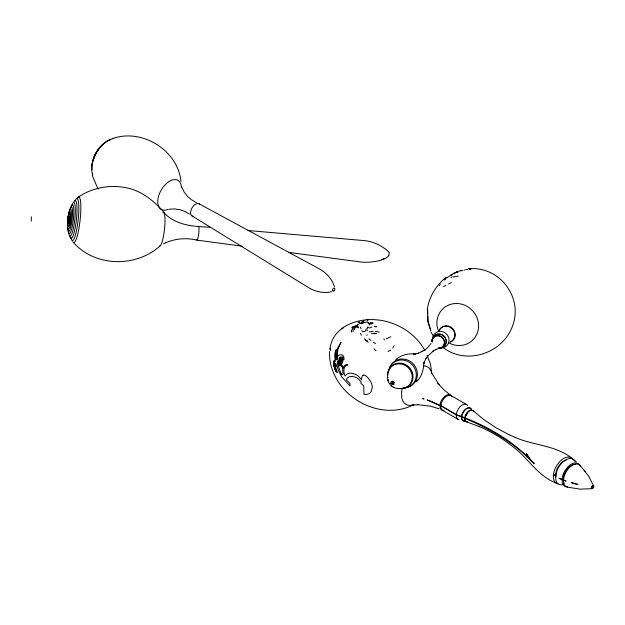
<?xml version="1.0" encoding="UTF-8"?>
<svg xmlns="http://www.w3.org/2000/svg" width="625" height="625" viewBox="0 0 625 625"><rect width="100%" height="100%" fill="white"/><g stroke="black" fill="none" stroke-linecap="round" stroke-linejoin="round"><path stroke-width="0.94" d="M31.25 221.219L31.344 216.812M555.594 476.945L556.094 471.875A11.445 6.609 -60 0 1 566.375 460.141M562.43 484.695A14.414 8.32 -60 0 1 555.742 479.672L555.672 474.438M333.781 362.742L333.711 366.359L333.633 361.789A5.484 1.781 89.1 0 1 334.32 360.016L335.594 359.656L335.32 359.062A7.031 2.281 89.1 0 1 334.695 356.617L335.062 352.453L336.32 349.492L335.359 354.352L336.039 358.445L337.797 347.883L341.008 342.25L337.742 349.727L337.695 352.07L337.43 351.18L337.156 352.672L337.578 355.695L336.922 354.188L337.211 356.695L336.719 355.727L336.617 356.695L336.906 359.914C336.211 353.555 345.164 352.562 343.844 359.617L343.375 357.484L343.055 358.359L342.023 356.719L343.195 360.992L340.578 356.82L342.531 363.156L339.859 357.203L340.734 362.195L342.852 368.156L340.117 361.648L339.164 357.797L341.688 366.82L337.961 359.734L340.547 365.977L337.352 361.602L339.492 365.898L337.211 362.781L340.805 373.141L341.914 374.867L343.281 373.953C341.742 370.523 342.891 363.453 347.938 364.867C344.375 365.086 343.453 369.375 344.008 372.273A8.023 4.977 75.5 0 0 345.164 376.031L346.109 374.906A14.188 8.797 75.5 0 1 350.984 373.234L352.539 373.422A14.523 10.672 65.9 0 1 358.922 376.719L361.602 379.789C361.5 367.047 374.898 383.977 371.852 388.664C372.477 392.922 367.023 395.406 364.008 394.438L363.766 386.039L360.828 383.188L361.125 381.875L358.797 379.375A13.211 9.703 65.9 0 0 352.008 376.508L350.695 376.578A12.883 7.984 75.5 0 0 347.625 377.773L346.719 378.836L346.711 380.328L349.867 383.398L350.062 386.023L341.531 376.594L338.461 370.656L336.586 364.602L335.68 367.727L337.148 372.633L335.047 367.094L335.789 363.508L335.008 364.047A4.164 1.352 89.1 0 0 334.383 366.055L335.961 371.656L334.07 366.094L334.508 362.023A5.156 1.672 89.1 0 1 335.492 360.891L334.406 361.328A5.641 1.828 89.1 0 0 333.781 362.742M353.227 330.406L353.227 331.43M467.789 421.898A6.555 3.789 -60 0 1 464.672 418.266L464.914 416.758A6.555 3.789 -60 0 1 469.016 410.789A6.555 3.789 -60 0 1 473.469 411.211M564.016 483.148A11.445 6.609 -60 0 1 563.219 478.859L563.641 476.227A11.445 6.609 -60 0 1 575.812 464.492M352.898 328.648L351.57 330.484L351.742 332.086L351.086 330.492M427.609 313.938L427.547 308.508L428.047 322.172L429.578 327.156M330.133 349.25L330.289 348.227L330.219 350.766M439.414 285.539L440.297 284.156M367.086 330.914L367.398 329.992M337.312 354.672L336.133 358.102L337 358.875M363.055 375.016L362.578 375.508M361.141 323.734L361.648 322.633L362.398 322.875L362.039 322.125L363.148 322.438L362.539 321.781L363.703 321.508M389.055 252.969C390.156 261.094 368.062 262.992 361.172 262.047L288.664 252.375M431.914 341.695L432.227 340.906M387.758 377.57L387.617 378.109L387.734 377.484A12.781 11.961 48.2 0 1 398.953 363.844A12.781 11.961 48.2 0 1 412.234 377.219A12.781 11.961 48.2 0 1 398.695 388.531M392.781 347.945L394.109 345.719M444.789 280.195L445.438 279.188M416.133 381.836C422.109 376.984 423.516 369.18 424.07 361.977L423.656 363.727L425.891 358.398L425.359 359.359L427.102 356.727L433.531 350.828M427.391 309.156L427.336 309.242C429.07 297.266 435.586 286.305 444.695 278.445L445.461 278.078L443.867 279.469M358.789 322.742L359.688 322M354.242 329.828L355.047 328.789M367.148 341.25L367.398 340.922L365.805 340.094L368.211 342.297M446.258 278.078L453.922 273.281L454.734 273.406M458.219 276.109L453.281 277.055M352.172 328.453L355.688 325.844M416.945 381.008L418.719 379.234M351.727 327.641L353.305 326.352M591.359 488.07L593.734 486.172M395.773 359.68C401.18 354.898 408.609 353.086 415.68 354.156L414.148 354.109M160.492 245.516C136.781 267.531 95.75 267.305 73.82 242.875M352.477 327.406L355.398 325.812M448.539 283.969L451.422 282.547M358.008 322.672L359.195 322.047M454.258 273.125L453.609 273.547M78.133 197.234C92.18 187.539 110.266 184.383 126.906 187.898C143.234 191.289 155.836 202.562 166.195 214.906C178.141 225.781 194.875 226.578 210.102 227.219M424.664 349.812L422.016 351.609L422.797 351.172L417.258 353.594L418.617 353.273L413.375 354.078M341.82 328.414C369.195 309.805 409.523 322.219 424.93 350.586M361.406 323.016L362.812 321.945M376.594 333.672L371.508 333.57M464.859 420.992A7.312 4.227 -60 0 1 461.383 416.937L456.25 414.914L440.773 405.625L456.234 414.547L461.477 416.375M464.781 417.609L464.672 418.266M553.336 475.953L555.211 474.734L553.32 475.672L553.492 478.719A14.773 8.531 -60 0 0 557.906 483.867M562.023 479.57L562.758 479.094L562.016 479.461L559 478.266L562.023 479.57L562.164 482.172A13.141 7.586 -60 0 0 567.516 486.836M592.016 486.18L592.938 485.578M354.398 327.43L357.125 326.234L355.68 327.055A5.719 3.031 -29.8 0 0 353.664 329.281M356.734 327.367L358.102 326.656L358.258 327.922M366.625 335.281L367.32 334.852M452.211 276.828L451.023 277.547M455.219 272.75L457.008 272.234M361.859 323.672L364.844 322.289L367.789 322.031M368.438 327.438L366.039 329.32L365.438 331.148L362.648 331.828L361.781 330.422M388.039 351.617L390.719 350.086M451.07 275.047L451.641 274.719M432.789 351.242L436.344 349.258M384.352 339.922L383.867 338.742M386.25 338.867L390.781 336.734M456.125 272.312L457.219 271.719M450.586 275.445L452.766 274.414M454.891 273.102L457.828 271.43L461.469 270.531M445.484 278.07L446.766 277.414M369.57 328.031L371.75 327.117M362.016 321.672L360.07 323.773L359.25 323.695M163.469 243.836L166.562 242.383L165.977 242.633C175.641 238.508 186.617 237.594 196.82 240.117L242.258 246.18M381.844 259.523L384.492 258.383M388.992 255.906L388.773 255.375M443.453 286.523L445.906 285.492M435.453 349.758L438.25 348.617M112.383 138.648C141.82 127.961 177.797 150.133 180.984 181.438M413.938 404.609C377.477 423.492 328.352 392.727 329.492 351.633M390.977 383.5L393.969 382.328M363.43 321.086L364.242 320.789M367.078 319.938L368.078 319.859L367.023 319.914M356.773 325.43L357.719 325.141L356.961 325.328M369.078 331.914L373.203 331.297M453.922 273.281L454.484 273.148M391.43 381.57L392.633 381.281M460.914 270.789L462.984 270.336M331.555 291.703C323.906 293.57 315.711 291.852 309.008 287.883L192.016 215.937M168.922 209.227L174.797 208.922L180.312 209.812L184.656 211.383L189.695 214.203M411.836 405.227L418.367 404.688M592.156 488.664L580.25 489.148L567.492 487.148A12.781 7.383 -60 0 1 563.672 482.695L563.219 478.797M464.453 270.094L465.078 269.922M465.898 269.586L467.672 269.469M374.203 326.664L376.633 326.711L374.398 326.297M468.25 268.859C498.93 265.359 523.594 297.125 512.516 325.977C502.883 353.5 465.992 365.734 442.766 347.242M417.281 404.641L430.578 406.187L439.109 408.82M374.188 333.273L375.375 333.367M470.516 269.016L469.117 268.938L471.023 269.102M358.438 324.578L357.523 324.43M248.016 230.508L363.68 240.555C373.281 241.383 382.516 245.703 389.312 252.539M375.25 331.336L379.094 332.102M398.273 388.594C393.023 388.328 388.32 384.375 387.586 379.094L388.195 380.648L387.641 379.297M368.805 323.102C365.594 321.82 374.297 325.953 370.148 322.773L372.211 323.047L372.578 323.648L373.078 323.266L372.016 322.586M457.57 272.219L457.945 272.656M357.633 326.82L358.141 326.961M563.531 480.125L566.086 481.016L563.531 480.055L563.219 478.859M479.656 426.688L467.094 422.031A6.477 3.742 -60 0 1 466.648 413.914A6.477 3.742 -60 0 1 473.766 411.477M479.078 426.43C494.992 433.273 509.688 442.914 522.258 454.836C532.477 465.281 541.805 477.43 555.859 482.961M196.367 202.648L191.398 199.695L187.875 196.719L184.344 192.391L181.672 187.148M199.031 203.797L319.828 269.133C326.617 272.953 332.203 279.195 334.414 286.75M451.391 395.781L466.844 404.703M442.266 410.211L457.719 419.133M393.125 387.008L394.07 387.586M391.336 385.93L391.734 386.18M373.172 342.094L375.547 343.586M571.625 458.031C555.305 445.133 533.547 445.586 515.156 437.391L515.766 437.664L508.43 434.43L508.938 434.656L495.828 427.648L483.547 419.367L473.109 410.703M368.906 338.773L370.953 340.461M573.438 459.492L576.18 461.703M373.969 348.758L376.039 350.641M530.531 459.992L534.266 463.547L525.922 455.289A219.805 134.445 -3.1 0 0 471.172 420.359L465.047 417.859L465.078 418.438L471.211 421.062A218.008 116.82 3.3 0 1 530.531 459.992L526.273 453.484L530.352 459.734M364.422 338.812L365.781 340.07M340.805 373.141L341.398 374.211M368.016 322.938L369.891 325.102M580.391 465.781L588.539 476.023L593.633 485.883M584.25 470.242L585.32 471.492M335.547 357.297L335.992 357.906M360.297 333.25L361.461 335.172M430.867 331.883L433.594 336.469M432.273 373.938L439.172 384.828L437.883 383.328L444.102 389.984L450.602 395.227A8.633 4.984 -60 0 0 440.93 401.492A8.633 4.984 -60 0 0 444.008 410.328M98.125 189.242L92.742 176.758L92.281 173.477M427.172 355.594L430.469 364.102L431.82 373.625A21.617 12.484 -60 0 0 423.625 365.93M360.477 327.148L361.016 328.773M429.828 327.938L430.781 330.469L427.773 320.367L427.719 316.273M438.492 331.086L437.156 326.57A21.617 20.234 48.2 0 1 458.562 303.617A21.617 20.234 48.2 0 1 477.984 330.906A21.617 20.234 48.2 0 1 448.727 342.828M432.102 341.227L432.273 341.828M461.359 416.445L461.383 416.937L461.656 415.258A7.312 4.227 -60 0 1 466.227 408.602A7.312 4.227 -60 0 1 471.195 409.078M441.375 404.969L441.398 405.453M334.891 369.273L334.914 369.742M431.977 341.852L431.945 340.922A6.555 6.141 48.2 0 1 438.312 335.602A6.555 6.141 48.2 0 1 444.555 341.891A6.555 6.141 48.2 0 1 439.273 348.305M387.688 375.43A13.141 12.305 48.2 0 1 400.5 363.109A13.141 12.305 48.2 0 1 413.031 377.383A13.141 12.305 48.2 0 1 399.125 388.453M431.891 341.047A6.477 6.062 48.2 0 1 438.18 335.797A6.477 6.062 48.2 0 1 444.344 342.008A6.477 6.062 48.2 0 1 439.133 348.344M432.625 339.719A8.555 8 48.2 0 1 440.695 331.32A8.555 8 48.2 0 1 449.094 340.5A8.555 8 48.2 0 1 440.039 347.828M438.867 331.062A8.555 8 48.2 0 1 451.961 328.555A8.555 8 48.2 0 1 450.641 341.984M432.219 339.992A7.227 6.766 48.2 0 1 439.836 334.211A7.227 6.766 48.2 0 1 446.102 342.289A7.227 6.766 48.2 0 1 438.477 348.07M389.828 367.414A14.773 13.828 48.2 0 1 414.188 364.984A14.773 13.828 48.2 0 1 405.492 387.633M439.383 330.094A8.633 8.078 48.2 0 1 452.852 328.75A8.633 8.078 48.2 0 1 450.344 342.07M388.703 370.828A14.414 13.484 48.2 0 1 403.781 360.188A14.414 13.484 48.2 0 1 416.32 375.383A14.414 13.484 48.2 0 1 402.883 388.008M393.609 384.234A14.414 13.484 48.2 0 1 392.273 382.891A11.445 10.711 48.2 0 0 393.938 384.445M432.242 339.883A7.312 6.844 48.2 0 1 439.953 334.031A7.312 6.844 48.2 0 1 446.289 342.203A7.312 6.844 48.2 0 1 438.578 348.055M430.891 343.484A219.805 34.953 -16.5 0 1 430.008 344.734M429.508 345.367A219.805 34.953 -16.5 0 1 426.242 348.883M425.688 349.406A219.805 34.953 -16.5 0 1 424.508 350.477M413.375 404.852A21.617 12.484 -60 0 1 401.805 397.703L401.562 393.242A21.617 12.484 -60 0 1 402.352 388.266M465.18 421.086A7.227 4.172 -60 0 1 463.484 412.031A7.227 4.172 -60 0 1 471.859 410.523M443.453 410.734A8.555 4.938 -60 0 1 442.859 400.016A8.555 4.938 -60 0 1 452.266 396.797M458.906 419.656A8.555 4.938 -60 0 1 458.312 408.938A8.555 4.938 -60 0 1 467.719 405.719M553.32 475.672A14.773 8.531 -60 0 1 561.75 459.805A14.773 8.531 -60 0 1 573.133 459.781M563.531 480.055A12.781 7.383 -60 0 1 570.82 466.328A12.781 7.383 -60 0 1 580.672 466.305M555.578 476.703A14.414 8.32 -60 0 1 563.797 461.227A14.414 8.32 -60 0 1 574.906 461.203M562.016 479.461A13.141 7.586 -60 0 1 569.516 465.344A13.141 7.586 -60 0 1 579.641 465.32M555.805 476.867A11.445 6.609 -60 0 1 555.672 474.508M337.336 358.422A17.297 9.984 -60 0 1 335.469 358.305M330.102 348.711A17.297 9.984 -60 0 1 343.156 328.07M466.273 415.359A5.164 2.984 -60 0 1 467.695 413.102M168.023 209.344A16.758 9.68 -60 0 1 157.75 200.813A16.758 9.68 -60 0 1 169.578 181.195A16.758 9.68 -60 0 1 181.398 187.164M193.047 216.258A7.008 4.047 -60 0 1 192.016 207.844A7.008 4.047 -60 0 1 199.812 204.523M92.789 174.812A23 13.281 -60 0 1 96.477 152.68A23 13.281 -60 0 1 113.797 138.422M92.047 169.859A21.125 12.195 -60 0 1 110.664 139.75M92.266 165.016A19.109 11.031 -60 0 1 105.758 142.438M93.266 160.625A16.961 9.797 -60 0 1 96.367 152.625M96.82 151.867A16.961 9.797 -60 0 1 98.852 148.984M99.969 147.688A16.961 9.797 -60 0 1 101.75 145.93M71.406 206.75A16.961 2.828 -83.7 0 1 75.258 207.734A16.961 2.828 -83.7 0 1 72.695 231.234A16.961 2.828 -83.7 0 1 68.695 231.609M68.945 221.023A16.961 2.828 -83.7 0 1 69.438 216.625M70.43 208.312A14.703 2.453 -83.7 0 1 73.781 209.477A14.703 2.453 -83.7 0 1 71.375 230.117A14.703 2.453 -83.7 0 1 68.023 228.953M68.531 218.391A14.703 2.453 -83.7 0 1 68.773 216.492M69.875 210.422A14.703 2.453 -83.7 0 1 70.242 208.969M73.578 202.508A19.109 3.188 -83.7 0 1 76.383 219.711A19.109 3.188 -83.7 0 1 69.898 236.203M68.508 215.273A12.359 2.062 -83.7 0 1 72.375 209.469A12.359 2.062 -83.7 0 1 70.039 229.562A12.359 2.062 -83.7 0 1 67.766 221.625M68.07 218.43A12.359 2.062 -83.7 0 1 68.383 216.047M75.062 200.875A21.125 3.523 -83.7 0 1 78.062 220.812A21.125 3.523 -83.7 0 1 70.836 237.195M77.117 198.578A23 3.836 -83.7 0 1 80.211 219.102A23 3.836 -83.7 0 1 72.75 241.523M198.117 226.344A7.008 1.172 -83.7 0 1 198.766 233.555A7.008 1.172 -83.7 0 1 196.555 239.781M162.836 212.891A16.758 2.797 -83.7 0 1 164.594 227.961A16.758 2.797 -83.7 0 1 159.727 245.836M367.859 327.172L367.984 327.609L367.859 327.172M461.609 270.445L461.07 270.617L461.609 270.445M577.727 484.266L571.242 482.617L577.75 484.68L577.727 484.266M423.898 398.922L422.289 398.367L423.898 398.922M431.789 401.617L427.125 399.93L439.898 405.539L431.789 401.617M463.812 417.359L461.711 416.578L461.742 417.078L463.844 417.906L463.812 417.359M390.852 383.078A1.703 1.594 48.2 0 0 393.516 384.266A1.703 1.594 48.2 0 0 393.055 381.406A1.703 1.594 48.2 0 0 390.852 383.078M592.773 488.359A1.703 0.984 -60 0 0 593.453 485.68A1.703 0.984 -60 0 0 591.406 487.328A1.703 0.984 -60 0 0 592.773 488.359M333.984 290.797A1.719 0.992 -60 0 0 334.531 288.141A1.719 0.992 -60 0 0 332.5 289.938A1.719 0.992 -60 0 0 333.984 290.797M69.656 223.078A7.477 1.242 -83.7 0 0 69.906 211.594A7.477 1.242 -83.7 0 0 67.57 222.352A7.477 1.242 -83.7 0 0 69.656 223.078M70.258 224.469A9.938 1.656 -83.7 0 0 70.594 209.188A9.938 1.656 -83.7 0 0 67.477 223.5A9.938 1.656 -83.7 0 0 70.258 224.469M69.289 221.703A4.977 0.828 -83.7 0 0 69.453 214.047A4.977 0.828 -83.7 0 0 67.891 221.219A4.977 0.828 -83.7 0 0 69.289 221.703M69.141 220.352A2.484 0.414 -83.7 0 0 69.227 216.531A2.484 0.414 -83.7 0 0 68.445 220.109A2.484 0.414 -83.7 0 0 69.141 220.352"/></g></svg>
